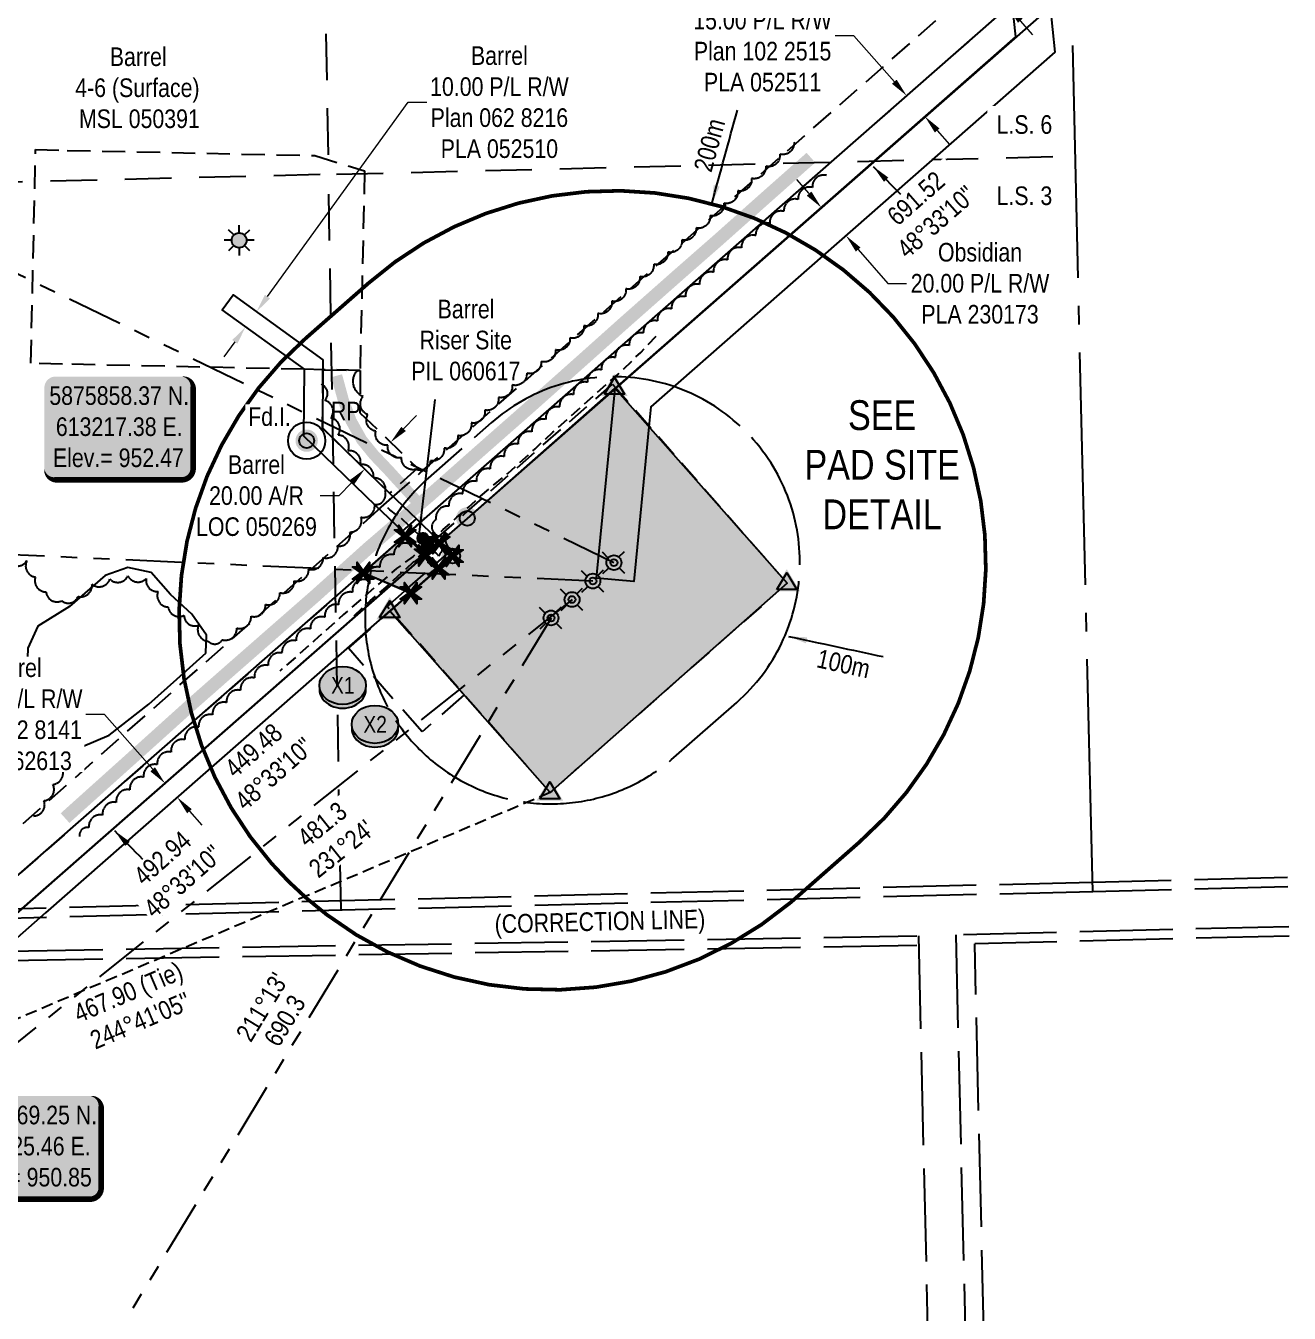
# Model space of a CAD drawing. Extents: x 608923 to 639703, y 5874498 to 5880756.
# Drawn here: x 613066 to 613745, y 5875389 to 5876081 of the extents above; entities that cross this region are included whole.
import ezdxf
from ezdxf.enums import TextEntityAlignment as Align

# ---------------------------------------------------------------- set-up
doc = ezdxf.new("R2010")
doc.units = 0
doc.header["$LTSCALE"] = 5
doc.header["$PDSIZE"] = 0.5
for name, pattern in [('0', [1, 1, 0]), ('foc-ACCESSROAD', [3.75, 2.5, -1.25]), ('foc-BUFFER', [16.75, 15, -1.75]), ('foc-DRILLPATH', [14.75, 6, -1.75, 1.75, -1.75, 1.75, -1.75]), ('foc-LSD', [8, 5, -3]), ('foc-QUARTERLINE', [33, 25, -3, 2, -3]), ('foc-TIELINE', [1.875, 1.25, -0.625]), ('foc-UNSURVEYED', [12.5, 10, -2.5]), ('HIDDEN2', [4.7625, 3.175, -1.5875]), ('UG_PIPE', [1.875, 1.25, -0.625])]:
    doc.linetypes.add(name, pattern=pattern)
doc.layers.get('Defpoints').update_dxf_attribs({"color": 9})
for name, color, linetype in [('35', 37, 'Continuous'), ('AS-PIPE-UG', 44, 'UG_PIPE'), ('AS-ROADS', 254, 'Continuous'), ('AS-SYMBOL', 7, 'Continuous'), ('AUX-BUFFER', 7, 'foc-BUFFER'), ('C-AR', 13, 'foc-ACCESSROAD'), ('C-RW', 13, 'Continuous'), ('C-WS', 13, 'foc-ACCESSROAD'), ('C-WS-S', 8, 'Continuous'), ('DETAIL-T', 7, 'Continuous'), ('F-AR', 190, 'foc-ACCESSROAD'), ('F-RW', 190, 'Continuous'), ('F-WS', 190, 'foc-ACCESSROAD'), ('L-BD', 7, 'Continuous'), ('L-MON', 1, 'Continuous'), ('L-ROAD-T', 7, 'Continuous'), ('L-SECQ', 8, 'foc-QUARTERLINE'), ('L-SECTION-LSD', 7, 'foc-LSD'), ('L-TIE', 7, 'foc-TIELINE'), ('L-USEC', 7, 'foc-UNSURVEYED'), ('P-CROSSINGS', 250, 'Continuous'), ('P-PDRILLPATH', 12, 'foc-DRILLPATH'), ('P-PROPOSED', 10, 'Continuous'), ('P-PROPOSED-H', 21, 'Continuous'), ('T-BUSH', 110, '0'), ('T-EXISTING RTF', 220, 'HIDDEN2'), ('T-SLOPE', 48, 'Continuous')]:
    doc.layers.add(name, color=color, linetype=linetype)
doc.layers.add('AS-PIPE-AG', color=7, linetype='Continuous', true_color=0x7d00fa)
for name, color, linetype, lineweight in [('F-AR-T', 190, 'Continuous', 9), ('F-RW-T', 190, 'Continuous', 9), ('F-WS-T', 190, 'Continuous', 9)]:
    doc.layers.add(name, color=color, linetype=linetype, lineweight=lineweight)
doc.styles.add('100L', font='ARIALN.TTF', dxfattribs={"height": 11})
doc.styles.add('80', font='ARIALN.TTF', dxfattribs={"height": 10})
doc.styles.add('80CG', font='ARIALN.TTF', dxfattribs={"height": 10})
doc.styles.add('80L', font='ARIALN.TTF', dxfattribs={"height": 10})
doc.styles.add('Crossing', font='ARIALN.TTF', dxfattribs={"height": 10})
doc.dimstyles.new('CG2011', dxfattribs={"dimscale": 5, "dimtxt": 9, "dimasz": 2, "dimexe": 0.2, "dimexo": 0.0625, "dimgap": 0.5, "dimtad": 0, "dimtih": 1, "dimtoh": 1, "dimzin": 0, "dimdsep": 46, "dimtxsty": '80CG', "dimcen": 0.1, "dimse1": 1, "dimse2": 1, "dimclrd": 256, "dimclrt": 256, "dimaunit": 1, "dimadec": 4, "dimazin": 0, "dimtfac": 0.06, "dimtofl": 0, "dimtmove": 0, "dimatfit": 1, "dimfxl": 0.2, "dimtolj": 1, "dimtzin": 0, "dimlwd": -1, "dimarcsym": 0})
doc.dimstyles.new('Compass 5 000', dxfattribs={"dimscale": 5, "dimtxt": 9, "dimasz": 2, "dimexe": 0.2, "dimexo": 0.0625, "dimgap": 0.5, "dimtad": 0, "dimtih": 1, "dimtoh": 1, "dimzin": 0, "dimdsep": 46, "dimtxsty": '80CG', "dimcen": 0.1, "dimse1": 1, "dimse2": 1, "dimclrd": 256, "dimclrt": 256, "dimaunit": 1, "dimadec": 4, "dimazin": 0, "dimtfac": 0.06, "dimtofl": 0, "dimtmove": 0, "dimatfit": 1, "dimfxl": 0.2, "dimtolj": 1, "dimtzin": 0, "dimlwd": -1, "dimarcsym": 0})

# ---------------------------------------------------------------- blocks, each defined once
blk = doc.blocks.new('*D601')
at = {"layer": 'Defpoints', "color": 0, "transparency": 16777216}
for p in [(613261.5, 5875858.46), (613247.62, 5875844.11), (613248.61, 5875843.15)]:
    blk.add_point(p, dxfattribs=at)
at = {"layer": 'F-AR-T', "transparency": 16777216}
for p, q in [((613269.45, 5875864.68), (613276.4, 5875871.87)), ((613241.66, 5875835.96), (613234.71, 5875828.77)), ((613234.71, 5875828.77), (613224.71, 5875828.77))]:
    blk.add_line(p, q, dxfattribs=at)
for points in [[(613268.25, 5875865.84), (613270.65, 5875863.53), (613262.5, 5875857.5)], [(613240.46, 5875837.12), (613242.86, 5875834.8), (613248.61, 5875843.15)]]:
    blk.add_solid(points, dxfattribs=at)
at = {"layer": 'F-AR-T', "transparency": 16777216, "insert": (613190.39, 5875828.77), "char_height": 10, "attachment_point": 5, "style": '80CG'}
blk.add_mtext('\\A1;Barrel\\P20.00 A/R\\PLOC 050269', dxfattribs=at)
blk = doc.blocks.new('*D602')
at = {"layer": 'Defpoints', "color": 0, "transparency": 16777216}
for p in [(613581.11, 5876106.66), (613428.64, 5875972.9), (613441.87, 5875957.83)]:
    blk.add_point(p, dxfattribs=at)
at = {"layer": 'F-AR-T', "transparency": 16777216}
for p, q in [((613567.92, 5876121.69), (613557.92, 5876121.69)), ((613574.52, 5876114.17), (613567.92, 5876121.69)), ((613600.93, 5876084.07), (613607.52, 5876076.55))]:
    blk.add_line(p, q, dxfattribs=at)
for points in [[(613575.77, 5876115.27), (613573.26, 5876113.08), (613581.11, 5876106.66)], [(613602.18, 5876085.17), (613599.68, 5876082.97), (613594.33, 5876091.59)]]:
    blk.add_solid(points, dxfattribs=at)
at = {"layer": 'F-AR-T', "transparency": 16777216, "insert": (613523.59, 5876121.69), "char_height": 10, "attachment_point": 5, "style": '80CG'}
blk.add_mtext('\\A1;Barrel\\P20.00 A/R\\PLOC 051975', dxfattribs=at)
blk = doc.blocks.new('*D604')
at = {"layer": 'Defpoints', "color": 0, "transparency": 16777216}
for p in [(613184.58, 5875919.58), (613204.3, 5875917.65), (613198.45, 5875909.55)]:
    blk.add_point(p, dxfattribs=at)
at = {"layer": 'F-RW-T', "transparency": 16777216}
for p, q in [((613196.3, 5875935.78), (613271.87, 5876040.27)), ((613271.87, 5876040.27), (613281.87, 5876040.27)), ((613178.72, 5875911.48), (613172.86, 5875903.38))]:
    blk.add_line(p, q, dxfattribs=at)
for points in [[(613194.94, 5875936.76), (613197.65, 5875934.8), (613190.43, 5875927.68)], [(613177.37, 5875912.45), (613180.07, 5875910.5), (613184.58, 5875919.58)]]:
    blk.add_solid(points, dxfattribs=at)
at = {"layer": 'F-RW-T', "transparency": 16777216, "insert": (613320.96, 5876040.27), "char_height": 10, "attachment_point": 5, "style": '80CG'}
blk.add_mtext('\\A1;Barrel\\P10.00 P/L R/W\\PPlan 062 8216\\PPLA 052510', dxfattribs=at)
blk = doc.blocks.new('*D605')
at = {"layer": 'Defpoints', "color": 0, "transparency": 16777216}
for p in [(613535.52, 5876040), (613539.83, 5876043.78), (613545.34, 5876028.83)]:
    blk.add_point(p, dxfattribs=at)
at = {"layer": 'F-RW-T', "transparency": 16777216}
for p, q in [((613511.5, 5876076.02), (613501.5, 5876076.02)), ((613533.22, 5876051.3), (613511.5, 5876076.02)), ((613556.24, 5876025.1), (613562.85, 5876017.59))]:
    blk.add_line(p, q, dxfattribs=at)
for points in [[(613534.48, 5876052.4), (613531.97, 5876050.2), (613539.83, 5876043.78)], [(613557.5, 5876026.2), (613554.99, 5876024), (613549.64, 5876032.61)]]:
    blk.add_solid(points, dxfattribs=at)
at = {"layer": 'F-RW-T', "transparency": 16777216, "insert": (613462.41, 5876076.02), "char_height": 10, "attachment_point": 5, "style": '80CG'}
blk.add_mtext('\\A1;Barrel\\P15.00 P/L R/W\\PPlan 102 2515\\PPLA 052511', dxfattribs=at)
blk = doc.blocks.new('*D606')
at = {"layer": 'Defpoints', "color": 0, "transparency": 16777216}
for p in [(613171.8, 5875701.01), (613178.37, 5875693.51), (613147.79, 5875666.7)]:
    blk.add_point(p, dxfattribs=at)
at = {"layer": 'F-RW-T', "transparency": 16777216}
for p, q in [((613108.71, 5875711.27), (613098.71, 5875711.27)), ((613134.62, 5875681.72), (613108.71, 5875711.27)), ((613154.38, 5875659.18), (613160.97, 5875651.66))]:
    blk.add_line(p, q, dxfattribs=at)
for points in [[(613135.87, 5875682.82), (613133.37, 5875680.62), (613141.21, 5875674.2)], [(613155.63, 5875660.28), (613153.13, 5875658.08), (613147.79, 5875666.7)]]:
    blk.add_solid(points, dxfattribs=at)
at = {"layer": 'F-RW-T', "transparency": 16777216, "insert": (613059.63, 5875711.27), "char_height": 10, "attachment_point": 5, "style": '80CG', "bg_fill": 3, "box_fill_scale": 1.1, "bg_fill_color": 256, "bg_fill_true_color": 13158600, "bg_fill_transparency": 0}
blk.add_mtext('\\A1;Barrel\\P10.00 P/L R/W\\PPlan 082 8141\\PPLA 062613', dxfattribs=at)
blk = doc.blocks.new('*D609')
at = {"layer": 'Defpoints', "color": 0, "transparency": 16777216}
for p in [(613507.19, 5875968.61), (613450.52, 5875945.47), (613463.7, 5875930.45)]:
    blk.add_point(p, dxfattribs=at)
at = {"layer": 'F-RW-T', "transparency": 16777216}
for p, q in [((613487.42, 5875991.15), (613480.82, 5875998.67)), ((613513.79, 5875961.1), (613529.74, 5875942.92)), ((613529.74, 5875942.92), (613539.74, 5875942.92))]:
    blk.add_line(p, q, dxfattribs=at)
for points in [[(613488.67, 5875992.25), (613486.16, 5875990.05), (613494.01, 5875983.64)], [(613515.04, 5875962.2), (613512.54, 5875960), (613507.19, 5875968.61)]]:
    blk.add_solid(points, dxfattribs=at)
at = {"layer": 'F-RW-T', "transparency": 16777216, "insert": (613579.28, 5875942.92), "char_height": 10, "attachment_point": 5, "style": '80CG'}
blk.add_mtext('\\A1;Obsidian\\P20.00 P/L R/W\\PPLA 230173', dxfattribs=at)
blk = doc.blocks.new('GAS')
h = blk.add_hatch(color=255)
h.dxf.hatch_style = 1
edge = h.paths.add_edge_path()
edge.add_arc((0, 0), 0.9, 0, 360)
for p, q in [((0, 0.81), (0, 1.62)), ((-0.81, 0), (-1.62, 0)), ((-0.57, 0.57), (-1.14, 1.14)), ((0.57, 0.57), (1.14, 1.14)), ((1.62, 0), (0.81, 0)), ((-0.57, -0.57), (-1.14, -1.14)), ((0, -0.81), (0, -1.62)), ((1.14, -1.14), (0.57, -0.57))]:
    blk.add_line(p, q)
blk.add_circle((0, 0), 0.8)
blk = doc.blocks.new('fdia')
at = {"color": 255, "const_width": 1}
blk.add_lwpolyline([(-0.5, 0, 1), (0.5, 0, 1)], format="xyb", close=True, dxfattribs=at)
blk = doc.blocks.new('Fdiaa')
blk.add_blockref('fdia', (0, 0))
blk = doc.blocks.new('fdib')
at = {"color": 1, "const_width": 1.6}
blk.add_lwpolyline([(-0.4, 0, 1), (0.4, 0, 1)], format="xyb", close=True, dxfattribs=at)
at = {"color": 1}
blk.add_circle((0, 0), 0.8, dxfattribs=at)
blk = doc.blocks.new('Fdibb')
blk.add_blockref('fdib', (0, 0))
blk = doc.blocks.new('fdicc')
for name in ['Fdibb', 'Fdiaa']:
    blk.add_blockref(name, (0, 0))
blk = doc.blocks.new('FDI')
blk.add_blockref('fdicc', (0, 0))
blk = doc.blocks.new('TRIA')
blk.add_hatch(color=255).paths.add_polyline_path([(-0.04, 1.52), (-1.47, -0.87), (1.39, -0.87)])
blk = doc.blocks.new('TRIAA')
blk.add_blockref('TRIA', (0, 0))
blk = doc.blocks.new('TRIB')
at = {"color": 1}
blk.add_lwpolyline([(-1.12, -0.67), (-0.04, 1.13), (1.04, -0.67)], close=True, dxfattribs=at)
blk = doc.blocks.new('TRIBB')
blk.add_blockref('TRIB', (0, 0))
blk = doc.blocks.new('TRICC')
for name in ['TRIAA', 'TRIBB']:
    blk.add_blockref(name, (0, 0))
blk = doc.blocks.new('plspike')
blk.add_blockref('TRICC', (0, 0))
blk = doc.blocks.new('RISER')
h = blk.add_hatch(color=255)
h.dxf.hatch_style = 1
edge = h.paths.add_edge_path()
edge.add_arc((0, 0), 0.7, 0, 360)
blk.add_hatch(color=13).paths.add_polyline_path([(0.58, -0.15), (-0.58, -0.15, 0.774597)])
at = {"color": 13}
blk.add_line((-0.58, -0.15), (0.58, -0.15), dxfattribs=at)
blk.add_circle((0, 0), 0.6, dxfattribs=at)
blk = doc.blocks.new('WC')
at = {"layer": 'L-MON'}
h = blk.add_hatch(color=255, dxfattribs=at)
h.dxf.hatch_style = 1
edge = h.paths.add_edge_path()
edge.add_arc((0, 0), 0.9, 0, 360)
at = {"layer": 'L-MON', "color": 240, "flags": 128}
for points in [[(-0.62, 0.5), (-1.23, 1.12)], [(0.52, 0.61), (1.13, 1.21)], [(-1.18, -1.18), (-0.56, -0.57)], [(1.16, -1.18), (0.56, -0.57)]]:
    blk.add_lwpolyline(points, dxfattribs=at)
at = {"layer": 'L-MON', "color": 240}
for radius in [0.8, 0.373]:
    blk.add_circle((0, 0), radius, dxfattribs=at)
blk = doc.blocks.new('TEMP')
h = blk.add_hatch(color=255)
h.dxf.hatch_style = 1
h.paths.add_polyline_path([(0, 0.25), (-0.67, 1.15), (-0.67, 0.67), (-1.15, 0.67), (-0.25, 0), (-1.15, -0.67), (-0.67, -0.67), (-0.67, -1.15), (0, -0.25), (0.67, -1.15), (0.67, -0.67), (1.15, -0.67), (0.25, 0), (1.15, 0.67), (0.67, 0.67), (0.67, 1.15)])
h.paths.add_polyline_path([(0.57, 0.85), (0.57, 0.57), (0.85, 0.57), (0.08, 0), (0.85, -0.57), (0.57, -0.57), (0.57, -0.85), (0, -0.08), (-0.57, -0.85), (-0.57, -0.57), (-0.85, -0.57), (-0.08, 0), (-0.85, 0.57), (-0.57, 0.57), (-0.57, 0.85), (0, 0.08)], flags=16)
h = blk.add_hatch(color=1)
h.dxf.hatch_style = 1
h.paths.add_polyline_path([(0, 0.08), (-0.57, 0.85), (-0.57, 0.57), (-0.85, 0.57), (-0.08, 0), (-0.85, -0.57), (-0.57, -0.57), (-0.57, -0.85), (0, -0.08), (0.57, -0.85), (0.57, -0.57), (0.85, -0.57), (0.08, 0), (0.85, 0.57), (0.57, 0.57), (0.57, 0.85)])
at = {"color": 1}
for p, q in [((-0.08, 0), (0.08, 0)), ((0, 0.08), (0, -0.08))]:
    blk.add_line(p, q, dxfattribs=at)
at = {"color": 255, "flags": 128}
blk.add_lwpolyline([(-0.25, 0), (-1.15, 0.67), (-0.67, 0.67), (-0.67, 1.15), (0, 0.25), (0.67, 1.15), (0.67, 0.67), (1.15, 0.67), (0.25, 0), (1.15, -0.67), (0.67, -0.67), (0.67, -1.15), (0, -0.25), (-0.67, -1.15), (-0.67, -0.67), (-1.15, -0.67)], close=True, dxfattribs=at)
at = {"color": 1, "flags": 128}
blk.add_lwpolyline([(-0.08, 0), (-0.85, 0.57), (-0.57, 0.57), (-0.57, 0.85), (0, 0.08), (0.57, 0.85), (0.57, 0.57), (0.85, 0.57), (0.08, 0), (0.85, -0.57), (0.57, -0.57), (0.57, -0.85), (0, -0.08), (-0.57, -0.85), (-0.57, -0.57), (-0.85, -0.57)], close=True, dxfattribs=at)
blk = doc.blocks.new('*U649')
h = blk.add_hatch(color=254)
edge = h.paths.add_edge_path()
edge.add_line((-34, -28.5), (34, -28.5))
edge.add_arc((34, -22.5), 6, 270, 360)
edge.add_line((40, -22.5), (40, 21))
edge.add_arc((34, 21), 6, 0, 90)
edge.add_line((34, 27), (-34, 27))
edge.add_arc((-34, 21), 6, 90, 180)
edge.add_line((-40, 21), (-40, -22.5))
edge.add_arc((-34, -22.5), 6, 180, 270)
at = {"color": 1, "flags": 128}
blk.add_lwpolyline([(-34, -28.5, 3, 3, 0), (34, -28.5, 3, 3, 0.414214), (40, -22.5, 3, 3, 0), (40, 21, 3, 0, 0.414214), (34, 27, 0, 0, 0), (-34, 27, 0, 0, 0.414214), (-40, 21, 0, 0, 0), (-40, -22.5, 0, 3, 0.414214)], format="xyseb", close=True, dxfattribs=at)
blk.add_lwpolyline([(-25.66, 6.63, 0, 10, 0), (0, 0, 5, 5, 0)], format="xyseb", dxfattribs=at)
at = {"color": 1, "style": '80'}
blk.add_attdef('ENTER_TEXT_001', (-35.99, -5), '', height=10, dxfattribs=at)
blk = doc.blocks.new('*U692')
h = blk.add_hatch(color=254)
edge = h.paths.add_edge_path()
edge.add_line((-34, -28.5), (34, -28.5))
edge.add_arc((34, -22.5), 6, 270, 360)
edge.add_line((40, -22.5), (40, 21))
edge.add_arc((34, 21), 6, 0, 90)
edge.add_line((34, 27), (-34, 27))
edge.add_arc((-34, 21), 6, 90, 180)
edge.add_line((-40, 21), (-40, -22.5))
edge.add_arc((-34, -22.5), 6, 180, 270)
at = {"color": 1, "flags": 128}
blk.add_lwpolyline([(-34, -28.5, 3, 3, 0), (34, -28.5, 3, 3, 0.414214), (40, -22.5, 3, 3, 0), (40, 21, 3, 0, 0.414214), (34, 27, 0, 0, 0), (-34, 27, 0, 0, 0.414214), (-40, 21, 0, 0, 0), (-40, -22.5, 0, 3, 0.414214)], format="xyseb", close=True, dxfattribs=at)
blk.add_lwpolyline([(24.71, -10.11, 0, 10, 0), (0, 0, 5, 5, 0)], format="xyseb", dxfattribs=at)
at = {"color": 1, "style": '80'}
blk.add_attdef('ENTER_TEXT_001', (-35.99, -5), '', height=10, dxfattribs=at)
blk = doc.blocks.new('xing2')
h = blk.add_hatch(color=50)
h.dxf.hatch_style = 1
edge = h.paths.add_edge_path()
edge.add_ellipse((0, 0), major_axis=(-12.5, 0), ratio=0.816297, start_angle=0, end_angle=360)
h = blk.add_hatch(color=250)
h.dxf.hatch_style = 1
edge = h.paths.add_edge_path()
edge.add_ellipse((0, -2.05), major_axis=(-12.5, 0), ratio=0.816297, start_angle=0, end_angle=180)
edge.add_line((12.5, -2.05), (12.5, 0))
edge.add_ellipse((0, 0), major_axis=(-12.5, 0), ratio=0.816297, start_angle=0, end_angle=180, ccw=False)
edge.add_line((-12.5, 0), (-12.5, -2.05))
at = {"color": 250}
blk.add_ellipse((0, 0), major_axis=(-12.5, 0), ratio=0.816297, dxfattribs=at)
blk.add_ellipse((0, -2.05), major_axis=(-12.5, 0), ratio=0.816297, start_param=0, end_param=3.141593, dxfattribs=at)
at = {"color": 250, "style": 'Crossing'}
blk.add_attdef('CROSSING', text='', height=9, dxfattribs=at).set_placement((0.09, 0.02), align=Align.MIDDLE_CENTER)
at = {"color": 250, "style": 'Crossing', "flags": 1}
for tag, p in [('OWNER', (0.09, -12.49)), ('DESCRIPTION', (0.09, -25.77)), ('LOCATION', (0.09, -39.3)), ('DWG_REF', (0.09, -52.84))]:
    blk.add_attdef(tag, text='', height=9, dxfattribs=at).set_placement(p, align=Align.MIDDLE_CENTER)
blk = doc.blocks.new('*U708')
at = {"layer": '35', "color": 3}
blk.add_circle((0, 0), 10, dxfattribs=at)
at = {"layer": '35', "color": 3, "style": '80'}
blk.add_attdef('RP_001', (13.08, 10.91), '', height=10, dxfattribs=at)

msp = doc.modelspace()

# ---------------------------------------------------------------- hatches: boundary and pattern name
at = {"layer": 'P-PROPOSED-H'}
h = msp.add_hatch(color=256, dxfattribs=at)
h.dxf.hatch_style = 1
h.paths.add_polyline_path([(613288.357, 5875789.716), (613270.34, 5875807.145), (613247.861, 5875787.295), (613273.371, 5875776.482)])
h.paths.add_polyline_path([(613382.994, 5875886.626), (613475.629, 5875781.728), (613348.253, 5875669.243), (613262.235, 5875766.648), (613295.873, 5875796.353), (613288.666, 5875803.325)])

# ---------------------------------------------------------------- linework, layer by layer
at = {"layer": 'AS-PIPE-AG', "flags": 128}
msp.add_lwpolyline([(613279.86, 5875805.823), (613283.558, 5875801.945), (613280.909, 5875799.417)], dxfattribs=at)
at = {"layer": 'AS-PIPE-UG', "flags": 128}
for points in [[(613282.514, 5875803.465), (613285.822, 5875806.185), (613290.817, 5875810.684), (613298.136, 5875817.17), (613304.124, 5875822.445), (613310.764, 5875828.551), (613317.85, 5875834.506), (613325.53, 5875840.709), (613340.09, 5875853.941), (613349.691, 5875862.954), (613359.144, 5875871.376), (613373.224, 5875884.011), (613384.811, 5875894.13), (613396.925, 5875905.842), (613407.071, 5875916.512)], [(613279.837, 5875805.806), (613272.037, 5875812.936), (613268.702, 5875816.233), (613262.012, 5875821.2), (613259.747, 5875823.503)], [(613282.177, 5875803.155), (613279.252, 5875800.366), (613274.572, 5875796.138), (613265.708, 5875789.646), (613258.313, 5875783.256), (613248.163, 5875774.464), (613237.239, 5875764.861), (613221.334, 5875750.738), (613202.979, 5875734.533)], [(613242.847, 5875764.239), (613251.468, 5875772.222), (613260.121, 5875779.677), (613266.621, 5875785.65), (613275.925, 5875794.3), (613280.887, 5875799.451)]]:
    msp.add_lwpolyline(points, dxfattribs=at)
at = {"layer": 'AS-ROADS', "flags": 128}
for points, const_width in [([(613488.371, 5876010.476), (613465.259, 5875990.015), (613438.923, 5875966.56), (613417.16, 5875947.481), (613387.795, 5875921.534), (613366.022, 5875902.049), (613335.72, 5875875.083), (613307.91, 5875850.593), (613283.731, 5875829.161), (613250.543, 5875800.63), (613221.98, 5875774.933), (613201.029, 5875756.606), (613176.132, 5875734.793), (613155.282, 5875716.458), (613130.971, 5875694.549), (613087.514, 5875655.509)], 6.997), ([(613278.027, 5875824.193), (613261.245, 5875842.6), (613253.471, 5875850.78), (613246.997, 5875858.746), (613241.212, 5875869.069), (613237.201, 5875879.719), (613233.494, 5875893.267)], 5.998)]:
    msp.add_lwpolyline(points, dxfattribs=dict(at, const_width=const_width))
at = {"layer": 'AUX-BUFFER', "color": 251, "linetype": 'foc-BUFFER', "flags": 128}
msp.add_lwpolyline([(613448.482, 5875717.709, 1), (613316.518, 5875867.891), (613282.718, 5875838.191, 1), (613414.682, 5875688.009)], format="xyb", close=True, dxfattribs=at)
at = {"layer": 'C-AR'}
msp.add_lwpolyline([(613288.223, 5875789.755), (613273.149, 5875776.539), (613262.965, 5875780.859), (613247.639, 5875787.36), (613270.232, 5875807.162), (613281.042, 5875796.703), (613288.223, 5875789.755)], close=True, dxfattribs=at)
at = {"layer": 'C-RW'}
msp.add_lwpolyline([(613587.484, 5876499.965), (613587.302, 5876403.553), (613587.242, 5876371.764), (613612.427, 5876134.129), (613615.012, 5876109.745), (613616.946, 5876091.494), (613619.524, 5876067.172), (613402.338, 5875876.614), (613401.278, 5875865.813), (613393.12, 5875782.71), (613373.208, 5875784.491), (613383.139, 5875886.353), (613598.554, 5876075.356), (613596.618, 5876093.605), (613594.034, 5876117.991), (613567.248, 5876370.726), (613567.309, 5876403.059), (613567.491, 5876499.607)], dxfattribs=at)
at = {"layer": 'C-WS'}
msp.add_lwpolyline([(613348.253, 5875669.243), (613260.58, 5875769.233), (613271.77, 5875779.043), (613286.845, 5875792.259), (613294.321, 5875798.812), (613287.176, 5875805.842), (613302.245, 5875819.046), (613381.722, 5875888.775), (613475.629, 5875781.728), (613348.253, 5875669.243)], close=True, dxfattribs=at)
at = {"layer": 'F-AR'}
for points in [[(612973.399, 5875571.852), (612977.236, 5875575.17), (612979.443, 5875577.084), (613008.728, 5875602.941), (613255.857, 5875821.187), (613263.369, 5875827.822), (613278.398, 5875841.093), (613628.597, 5876148.315), (613631.715, 5876151.051)], [(613646.627, 5876137.484), (613629.214, 5876122.207), (613293.782, 5875827.9), (613277.782, 5875813.878), (613270.269, 5875807.244), (613037.985, 5875603.66), (613019.345, 5875587.328), (613006.026, 5875575.653), (612983.552, 5875555.96)]]:
    msp.add_lwpolyline(points, dxfattribs=at)
msp.add_lwpolyline([(613246.084, 5875896.086), (613246.021, 5875873.404), (613276.982, 5875843.515), (613261.953, 5875830.244), (613225.933, 5875865.092), (613226.114, 5875896.534), (613246.084, 5875896.086)], close=True, dxfattribs=at)
at = {"layer": 'F-RW'}
for points in [[(612983.552, 5875555.96), (613006.026, 5875575.653), (613019.345, 5875587.328), (613037.985, 5875603.66), (613270.269, 5875807.244), (613277.782, 5875813.878), (613293.782, 5875827.9), (613629.214, 5876122.207), (613646.627, 5876137.484)], [(613654.816, 5876124.721), (613629.676, 5876102.663), (613303.662, 5875816.625), (613288.592, 5875803.42), (613281.079, 5875796.786), (613061.384, 5875604.234), (613029.217, 5875576.042), (612998.926, 5875549.499)], [(612998.926, 5875549.499), (613029.217, 5875576.042), (613061.384, 5875604.234), (613281.079, 5875796.786), (613288.592, 5875803.42), (613295.737, 5875796.391), (613076.981, 5875604.617), (613044.677, 5875576.301), (613002.16, 5875539.037)]]:
    msp.add_lwpolyline(points, dxfattribs=at)
for points in [[(613287.176, 5875805.842), (613279.663, 5875799.207), (613268.853, 5875809.666), (613254.441, 5875823.609), (613215.916, 5875860.879), (613216.122, 5875896.763), (613171.999, 5875928.678), (613177.856, 5875936.774), (613226.145, 5875901.849), (613226.114, 5875896.534), (613225.933, 5875865.092), (613261.953, 5875830.244), (613276.366, 5875816.3), (613287.176, 5875805.842)], [(613287.176, 5875805.842), (613279.663, 5875799.207), (613268.853, 5875809.666), (613276.366, 5875816.3), (613287.176, 5875805.842)]]:
    msp.add_lwpolyline(points, close=True, dxfattribs=at)
at = {"layer": 'F-WS'}
msp.add_lwpolyline([(613248.486, 5876003.431), (613246.084, 5875896.086), (613226.114, 5875896.528), (613216.122, 5875896.739), (613086.181, 5875899.533), (613069.161, 5875900.048), (613071.64, 5876014.909), (613088.661, 5876014.393), (613221.673, 5876011.627), (613248.486, 5876003.431)], close=True, dxfattribs=at)
at = {"layer": 'L-SECQ', "color": 4, "flags": 128}
msp.add_lwpolyline([(613639.823, 5875615.907), (613622.071, 5876366.874)], dxfattribs=at)
at = {"layer": 'L-SECTION-LSD', "flags": 128}
for points in [[(613222.258, 5876397.032), (613229.056, 5876001.499), (612822.607, 5875991.498)], [(613235.854, 5875605.968), (613229.056, 5876001.499), (613630.475, 5876011.376)]]:
    msp.add_lwpolyline(points, dxfattribs=at)
at = {"layer": 'L-TIE', "flags": 128}
msp.add_lwpolyline([(613348.253, 5875669.243), (613188.365, 5875601.363), (612965.03, 5875506.494)], dxfattribs=at)
at = {"layer": 'L-USEC'}
for p, q in [((613744.549, 5875623.513), (613639.704, 5875620.934)), ((613639.828, 5875615.907), (612831.88, 5875596.028)), ((613639.704, 5875620.934), (612841.813, 5875601.302)), ((613744.696, 5875618.487), (613639.828, 5875615.907)), ((613745.319, 5875597.154), (613566.235, 5875592.711)), ((612745.354, 5875578.758), (613546.132, 5875592.212)), ((613546.132, 5875592.212), (613564.837, 5874801.272)), ((613566.235, 5875592.711), (613584.94, 5874801.748)), ((613745.465, 5875592.128), (613576.405, 5875587.934)), ((612745.438, 5875573.731), (613546.251, 5875587.186))]:
    msp.add_line(p, q, dxfattribs=at)
msp.add_lwpolyline([(613594.782, 5874810.95), (613576.405, 5875587.934)], dxfattribs=at)
at = {"layer": 'P-PDRILLPATH', "flags": 128}
for points in [[(613382.5, 5875792.8), (612689.298, 5876128.305), (610464.764, 5876086.437)], [(613371.2, 5875782.9), (612696.676, 5875813.508), (610472.091, 5875771.645)], [(613360.004, 5875772.972), (612984.018, 5875472.795), (610435.502, 5875421.232)], [(613348.765, 5875763.047), (612991.108, 5875172.989), (610442.387, 5875121.428)]]:
    msp.add_lwpolyline(points, dxfattribs=at)
at = {"layer": 'P-PROPOSED', "flags": 128}
for points in [[(613382.994, 5875886.626), (613475.629, 5875781.728), (613348.253, 5875669.243), (613262.235, 5875766.648), (613295.873, 5875796.353), (613288.666, 5875803.325)], [(613288.357, 5875789.716), (613270.34, 5875807.145), (613247.861, 5875787.295), (613273.371, 5875776.482)]]:
    msp.add_lwpolyline(points, close=True, dxfattribs=at)
at = {"layer": 'T-BUSH', "flags": 128}
for points in [[(613479.289, 5876018.808, -0.5205671), (613471.68, 5876012.326, -0.5205671), (613464.07, 5876005.844, -0.5205671), (613456.461, 5875999.362, -0.5205671), (613449.022, 5875992.684, -0.5205671), (613441.589, 5875986, -0.5205671), (613434.156, 5875979.316, -0.5205671), (613426.631, 5875972.738, -0.5205671), (613419.02, 5875966.258, -0.5205671), (613411.409, 5875959.777, -0.5205671), (613403.874, 5875953.21, -0.5205671), (613396.381, 5875946.593, -0.5205671), (613388.888, 5875939.977, -0.5205671), (613381.395, 5875933.36, -0.5205671), (613373.888, 5875926.759, -0.5205671), (613366.378, 5875920.163, -0.5205671), (613358.868, 5875913.566, -0.5205671), (613351.162, 5875907.2, -0.5205671), (613343.393, 5875900.91, -0.5205671), (613335.624, 5875894.62, -0.5205671), (613327.855, 5875888.33, -0.5205671), (613320.441, 5875881.633, -0.5205671), (613313.142, 5875874.803, -0.5205671), (613305.842, 5875867.974, -0.5205671), (613298.543, 5875861.144, -0.5205671), (613291.193, 5875854.37, -0.5205671), (613283.838, 5875847.6, -0.5205671), (613275.932, 5875842.977, -0.5205671), (613268.392, 5875849.256, -0.5205671), (613260.94, 5875855.919, -0.5205671), (613254.551, 5875863.438, -0.5205671), (613250.259, 5875872.401, -0.5205671), (613247.655, 5875882.047, -0.5205671), (613244.852, 5875896.432, -0.5205671)], [(613496.839, 5876000.919, 0.5205671), (613489.181, 5875994.493, 0.5205671), (613481.524, 5875988.068, 0.5205671), (613473.867, 5875981.642, 0.5205671), (613466.282, 5875975.131, 0.5205671), (613458.706, 5875968.61, 0.5205671), (613451.13, 5875962.088, 0.5205671), (613443.583, 5875955.535, 0.5205671), (613436.077, 5875948.933, 0.5205671), (613428.571, 5875942.331, 0.5205671), (613421.035, 5875935.763, 0.5205671), (613413.467, 5875929.234, 0.5205671), (613405.898, 5875922.704, 0.5205671), (613398.329, 5875916.174, 0.5205671), (613390.797, 5875909.603, 0.5205671), (613383.285, 5875903.007, 0.5205671), (613375.774, 5875896.411, 0.5205671), (613368.296, 5875889.778, 0.5205671), (613360.834, 5875883.127, 0.5205671), (613353.371, 5875876.477, 0.5205671), (613345.909, 5875869.826, 0.5205671), (613338.449, 5875863.172, 0.5205671), (613330.99, 5875856.517, 0.5205671), (613323.532, 5875849.862, 0.5205671), (613316.073, 5875843.206, 0.5205671), (613308.654, 5875836.507, 0.5205671), (613301.237, 5875829.806, 0.5205671), (613293.819, 5875823.105, 0.5205671), (613286.94, 5875815.87, 0.5205671), (613286.029, 5875808.807, 0.5205671), (613292.893, 5875808.663, 0.5205671), (613296.675, 5875799.41, 0.5205671), (613288.416, 5875796.343, 0.5205671), (613278.749, 5875796.502, 0.5205671), (613272.086, 5875803.05, 0.5205671), (613264.189, 5875797.036, 0.5205671), (613256.742, 5875790.367, 0.5205671), (613249.353, 5875783.635, 0.5205671), (613241.964, 5875776.903, 0.5205671), (613234.575, 5875770.171, 0.5205671), (613227.092, 5875763.546, 0.5205671), (613219.383, 5875757.183, 0.5205671), (613211.673, 5875750.821, 0.5205671), (613204.126, 5875744.27, 0.5205671), (613196.715, 5875737.562, 0.5205671), (613189.303, 5875730.855, 0.5205671), (613181.85, 5875724.194, 0.5205671), (613174.323, 5875717.616, 0.5205671), (613166.796, 5875711.038, 0.5205671), (613159.33, 5875704.391, 0.5205671), (613151.911, 5875697.693, 0.5205671), (613144.492, 5875690.994, 0.5205671), (613137.092, 5875684.273, 0.5205671), (613129.746, 5875677.494, 0.5205671), (613122.4, 5875670.715, 0.5205671), (613115.053, 5875663.936, 0.5205671), (613107.707, 5875657.157, 0.5205671), (613100.361, 5875650.378, 0.5205671), (613095.255, 5875645.666, 0.5205671)], [(613070.526, 5875656.633, 0.5205671), (613076.177, 5875664.838, 0.5205671), (613081.005, 5875673.592, 0.5205671), (613085.832, 5875682.345, 0.5205671), (613082.855, 5875690.678, 0.5205671), (613077.624, 5875699.18, 0.5205671), (613072.34, 5875707.532, 0.5205671), (613064.042, 5875712.77, 0.5205671), (613054.046, 5875712.883, 0.5205671), (613044.051, 5875712.995, 0.5205671), (613035.299, 5875708.436, 0.5205671), (613028.677, 5875708.809, 0.5205671), (613025.372, 5875718.244, 0.5205671), (613022.816, 5875727.76, 0.5205671), (613023.983, 5875737.688, 0.5205671), (613015.807, 5875742.616, 0.5205671), (613006.899, 5875747.152, 0.5205671), (613012.271, 5875753.975, 0.5205671), (613019.316, 5875761.066, 0.5205671), (613026.719, 5875767.754, 0.5205671), (613034.609, 5875773.892, 0.5205671), (613042.499, 5875780.029, 0.5205671), (613050.07, 5875786.548, 0.5205671), (613057.624, 5875792.986, 0.5205671), (613067.03, 5875793.961, 0.5205671), (613071.621, 5875785.081, 0.5205671), (613077.263, 5875777.097, 0.5205671), (613085.787, 5875772.335, 0.5205671), (613094.512, 5875774.653, 0.5205671), (613101.984, 5875781.205, 0.5205671), (613111.601, 5875783.933, 0.5205671), (613121.283, 5875785.705, 0.5205671), (613131.183, 5875784.318, 0.5205671), (613137.523, 5875777.387, 0.5205671), (613142.906, 5875768.964, 0.5205671), (613151.434, 5875764.483, 0.5205671), (613159.288, 5875759.199, 0.5205671), (613164.487, 5875750.661, 0.5205671), (613172.006, 5875751.372, 0.5205671), (613179.789, 5875757.643, 0.5205671), (613187.505, 5875763.997, 0.5205671), (613195.239, 5875770.33, 0.5205671), (613202.972, 5875776.666, 0.5205671), (613210.702, 5875783.003, 0.5205671), (613218.433, 5875789.34, 0.5205671), (613226.282, 5875795.53, 0.5205671), (613234.135, 5875801.715, 0.5205671), (613240.617, 5875809.23, 0.5205671), (613246.563, 5875817.265, 0.5205671), (613253.891, 5875824.001, 0.5205671), (613259.583, 5875830.639, 0.5205671), (613253.199, 5875838.315, 0.5205671), (613246.224, 5875845.475, 0.5205671), (613239.65, 5875852.971, 0.5205671), (613234.303, 5875861.37, 0.5205671), (613230.445, 5875870.586, 0.5205671), (613227.196, 5875880.029, 0.5205671), (613225.283, 5875888.702, 0.5205671)]]:
    msp.add_lwpolyline(points, format="xyb", dxfattribs=at)
at = {"layer": 'T-EXISTING RTF'}
msp.add_lwpolyline([(613262.259, 5875766.664), (613301.975, 5875721.691), (613279.489, 5875701.833), (613239.772, 5875746.806), (613262.259, 5875766.664)], close=True, dxfattribs=at)
at = {"layer": 'T-SLOPE', "flags": 128}
msp.add_lwpolyline([(613163.17, 5875744.34), (613163.561, 5875753.777), (613155.597, 5875765.113), (613144.215, 5875775.689), (613133.803, 5875787.521), (613121.316, 5875790.253), (613109.088, 5875785.873), (613089.909, 5875769.188), (613072.855, 5875758.75), (613067.419, 5875746.775), (613067.049, 5875731.496), (613078.575, 5875711.133), (613088.041, 5875697.211), (613096.942, 5875694.005), (613111.258, 5875700.171), (613132.524, 5875716.811), (613147.545, 5875730.242), (613163.368, 5875744.358)], dxfattribs=at)

# ---------------------------------------------------------------- block references
at = {"xscale": 4.998055000000011, "yscale": 4.998055000000011, "zscale": 4.998055000000011}
msp.add_blockref('WC', (613348.7, 5875763.1), dxfattribs=at)
at = {"layer": 'AS-SYMBOL', "color": 4, "xscale": 4.998055000000015, "yscale": 4.998055000000015, "zscale": 4.998055000000015}
for p in [(613279.857, 5875805.811), (613280.902, 5875799.407), (613282.285, 5875803.315)]:
    msp.add_blockref('RISER', p, dxfattribs=at)
at = {"layer": 'C-WS-S', "color": 4, "xscale": 4.998055000000017, "yscale": 4.998055000000017, "zscale": 4.998055000000017}
msp.add_blockref('GAS', (613181.077, 5875966.072), dxfattribs=at)
at = {"layer": 'DETAIL-T', "color": 3}
ref = msp.add_blockref('*U692', (613116.366, 5875865.83), dxfattribs=dict(at, xscale=0.999611, yscale=0.999611, zscale=0.999611))
ref.add_attrib('ENTER_TEXT_001', '5875858.37 N.', (613079.061, 5875877.598), dxfattribs={"layer": '0', "color": 1, "height": 9.99611, "style": '80'})
ref.add_attrib('ENTER_TEXT_002', '613217.38 E.', (613082.583, 5875860.896), dxfattribs={"layer": '0', "color": 1, "height": 9.99611, "style": '80'})
ref.add_attrib('ENTER_TEXT_003', 'Elev.= 952.47', (613081.004, 5875844.195), dxfattribs={"layer": '0', "color": 1, "height": 9.99611, "style": '80'})
ref = msp.add_blockref('*U649', (613066.934, 5875479.155), dxfattribs=dict(at, xscale=0.999611, yscale=0.999611, zscale=0.999611))
ref.add_attrib('ENTER_TEXT_001', '5875469.25 N.', (613029.629, 5875490.923), dxfattribs={"layer": '0', "color": 1, "height": 9.99611, "style": '80'})
ref.add_attrib('ENTER_TEXT_002', '612925.46 E.', (613033.151, 5875474.222), dxfattribs={"layer": '0', "color": 1, "height": 9.99611, "style": '80'})
ref.add_attrib('ENTER_TEXT_003', 'Elev.= 950.85', (613031.539, 5875457.521), dxfattribs={"layer": '0', "color": 1, "height": 9.99611, "style": '80'})
at = {"layer": 'L-MON', "color": 4}
for name, p, xscale, yscale, zscale in [('plspike', (613382.98, 5875886.664), 4.998055000000015, 4.998055000000015, 4.998055000000015), ('FDI', (613217.383, 5875858.373), 4.998055000000015, 4.998055000000015, 4.998055000000015), ('FDI', (613303.694, 5875816.634), 4.998055000000015, 4.998055000000015, 4.998055000000015), ('FDI', (613295.819, 5875796.405), 4.998055000000015, 4.998055000000015, 4.998055000000015), ('WC', (613382.5, 5875792.8), 5.000000000000029, 5.000000000000029, 5.000000000000029), ('WC', (613371.2, 5875782.9), 5.000000000000029, 5.000000000000029, 5.000000000000029), ('plspike', (613475.612, 5875781.751), 4.998055000000015, 4.998055000000015, 4.998055000000015), ('WC', (613360, 5875773), 5.000000000000029, 5.000000000000029, 5.000000000000029), ('plspike', (613262.199, 5875766.689), 4.998055000000015, 4.998055000000015, 4.998055000000015), ('WC', (613348.7, 5875763.1), 5.000000000000029, 5.000000000000029, 5.000000000000029), ('plspike', (613348.239, 5875669.29), 4.998055000000015, 4.998055000000015, 4.998055000000015)]:
    msp.add_blockref(name, p, dxfattribs=dict(at, xscale=xscale, yscale=yscale, zscale=zscale))
at = {"layer": 'L-MON', "color": 3}
for p, xscale, yscale, zscale in [((613270.268, 5875807.124), 4.998055000000013, 4.998055000000013, 4.998055000000013), ((613288.598, 5875803.301), 4.998055000000013, 4.998055000000013, 4.998055000000013), ((613281.082, 5875796.663), 4.998055000000013, 4.998055000000013, 4.998055000000013), ((613295.822, 5875796.402), 4.998055000000008, 4.998055000000008, 4.998055000000008), ((613247.792, 5875787.274), 4.998055000000013, 4.998055000000013, 4.998055000000013), ((613288.289, 5875789.692), 4.998055000000013, 4.998055000000013, 4.998055000000013), ((613273.3, 5875776.454), 4.998055000000013, 4.998055000000013, 4.998055000000013)]:
    msp.add_blockref('TEMP', p, dxfattribs=dict(at, xscale=xscale, yscale=yscale, zscale=zscale))
at = {"layer": 'P-CROSSINGS', "color": 3, "xscale": 0.999611, "yscale": 0.999611, "zscale": 0.999611}
for name, p, values in [('*U708', (613217.383, 5875858.373), {'RP_001': 'RP'}), ('xing2', (613236.702, 5875726.821), {'CROSSING': 'X1'}), ('xing2', (613254.079, 5875705.891), {'CROSSING': 'X2'})]:
    msp.add_blockref(name, p, dxfattribs=at).add_auto_attribs(values)

# ---------------------------------------------------------------- texts
at = {"layer": 'AUX-BUFFER', "char_height": 9.9961, "attachment_point": 1, "style": '80L'}
for s, insert, rotation in [('200m', (613425.221, 5876004.738), 74.743056), ('100m', (613493.002, 5875746.447), 347.69772)]:
    msp.add_mtext_dynamic_manual_height_columns(s, width=6.84691, gutter_width=45, heights=[0], dxfattribs=dict(at, insert=insert, rotation=rotation))
at = {"layer": 'DETAIL-T', "color": 3, "insert": (613526.655, 5875845.439), "char_height": 15.9938, "width": 106.78442, "attachment_point": 5, "style": '80CG'}
msp.add_mtext('SEE\\PPAD SITE\\PDETAIL', dxfattribs=at)
at = {"layer": 'F-RW-T', "insert": (613271.715, 5875934.127), "char_height": 9.99611, "attachment_point": 1, "style": '80L'}
msp.add_mtext_dynamic_manual_height_columns('\\pi16.05;Barrel\\P\\pi6.3538;Riser Site\\P\\pi1.9013;PIL 060617', width=60.96312, gutter_width=50, heights=[0], dxfattribs=at)
at = {"layer": 'F-WS-T', "insert": (613090.785, 5876069.746), "char_height": 9.99611, "attachment_point": 1, "style": '80L'}
msp.add_mtext_dynamic_manual_height_columns('\\pi20.773;Barrel\\P\\pi2.2056;4-6 (Surface)\\P\\pi4.2205;MSL 050391', width=70.40874, gutter_width=50, heights=[0], dxfattribs=at)
at = {"layer": 'L-BD', "color": 4, "style": '80L'}
for s, p in [("211°13'", (613193.372, 5875554.036)), ('690.3', (613205.553, 5875546.652))]:
    msp.add_text(s, height=9.9961, rotation=58.778304, dxfattribs=at).set_placement(p, align=Align.MIDDLE_CENTER)
at = {"layer": 'L-BD', "color": 4, "insert": (613185.475, 5875695.646), "char_height": 9.9961, "width": 49.91686, "attachment_point": 2, "rotation": 41.4507, "style": '80L'}
msp.add_mtext('449.48\\P48°33\'10"', dxfattribs=at)
at = {"layer": 'L-BD', "color": 3, "insert": (613119.479, 5875566.645), "char_height": 9.99611, "width": 64.63255, "attachment_point": 2, "rotation": 23.014978, "style": '80L'}
msp.add_mtext("467.90 (Tie) 244°41'05''", dxfattribs=at)
at = {"layer": 'L-ROAD-T', "style": '80L'}
msp.add_text('(CORRECTION LINE)', height=9.99611, rotation=1.409426, dxfattribs=at).set_placement((613374.991, 5875599.996), align=Align.MIDDLE_CENTER)

# ---------------------------------------------------------------- dimensions: what is measured, and where the dimension line sits
at = {"layer": 'F-AR-T'}
dim = msp.add_linear_dim(base=(613248.614, 5875843.149), p1=(613261.501, 5875858.459), p2=(613247.62, 5875844.111), angle=225.947581, text='Barrel\\P20.00 A/R\\PLOC 050269', dimstyle='Compass 5 000', dxfattribs=at)
dim.commit()
dim.dimension.update_dxf_attribs({"geometry": '*D601', "text_midpoint": (613190.393, 5875828.775), "dimtype": 161})
at = {"layer": 'F-RW-T', "color": 4}
for base, p1, p2, angle, text, picture, middle in [((613539.825, 5876043.784), (613545.342, 5876028.829), (613535.523, 5876040.004), 131.304886, 'Barrel\\P15.00 P/L R/W\\PPlan 102 2515\\PPLA 052511', '*D605', (613462.411, 5876076.023)), ((613184.577, 5875919.58), (613204.303, 5875917.646), (613198.446, 5875909.549), 234.120778, 'Barrel\\P10.00 P/L R/W\\PPlan 062 8216\\PPLA 052510', '*D604', (613320.961, 5876040.269))]:
    dim = msp.add_linear_dim(base=base, p1=p1, p2=p2, angle=angle, text=text, dimstyle='Compass 5 000', dxfattribs=at)
    dim.commit()
    dim.dimension.update_dxf_attribs({"geometry": picture, "text_midpoint": middle, "dimtype": 161})

# ---------------------------------------------------------------- leaders
at = {"layer": 'AUX-BUFFER', "path_type": 1}
for points in [[(613435.109, 5875985.676), (613448.834, 5876035.994)], [(613476.249, 5875753.175), (613527.258, 5875742.296)]]:
    msp.add_leader(points, dimstyle='CG2011', override={"dimasz": 2, "dimgap": 0.5, "dimtad": 0}, dxfattribs=at)
at = {"layer": 'F-RW-T', "path_type": 1}
msp.add_leader([(613277.861, 5875807.608), (613286.499, 5875880.423)], dimstyle='Compass 5 000', override={"dimgap": 0.5, "dimtad": 0}, dxfattribs=at)

# ---------------------------------------------------------------- next in the draw order: texts
at = {"layer": 'L-SECTION-LSD', "char_height": 9.9961, "attachment_point": 1, "style": '100L', "bg_fill": 3, "box_fill_scale": 1.5, "bg_fill_color": 256, "bg_fill_transparency": 0}
for s, width, insert in [('L.S. 6', 30.48313, (613588.163, 5876033.295)), ('L.S. 3', 30.37591, (613588.163, 5875995.025))]:
    msp.add_mtext_dynamic_manual_height_columns(s, width=width, gutter_width=55, heights=[0], dxfattribs=dict(at, insert=insert))

# ---------------------------------------------------------------- next in the draw order: linework, layer by layer
at = {"layer": 'AUX-BUFFER', "color": 251, "linetype": 'foc-BUFFER', "flags": 128}
msp.add_lwpolyline([(613153.06, 5875804.255, 1.999, 1.999, 0.2363221), (613198.519, 5875631.136, 1.999, 1.999, 0.0506593), (613228.122, 5875603.633, 1.999, 1.999, 0.349396), (613477.055, 5875609.823, 1.999, 1.999, 0.0059465), (613480.664, 5875612.919, 1.999, 1.999, 0), (613514.464, 5875642.619, 1.999, 1.999, 0.4142136), (613532.681, 5875924.764, 1.999, 1.999, 0.4142136), (613250.536, 5875942.981, 1.999, 1.999, 0), (613216.736, 5875913.281, 1.999, 1.999, 0.1620307), (613153.06, 5875804.255, 0, 0, 0)], format="xyseb", dxfattribs=at)

# ---------------------------------------------------------------- next in the draw order: dimensions: what is measured, and where the dimension line sits
at = {"layer": 'F-AR-T'}
dim = msp.add_linear_dim(base=(613581.111, 5876106.657), p1=(613441.866, 5875957.828), p2=(613428.643, 5875972.9), angle=131.259822, text='Barrel\\P20.00 A/R\\PLOC 051975', dimstyle='Compass 5 000', dxfattribs=at)
dim.commit()
dim.dimension.update_dxf_attribs({"geometry": '*D602', "text_midpoint": (613523.587, 5876121.692), "dimtype": 161})
at = {"layer": 'F-RW-T', "color": 4}
dim = msp.add_linear_dim(base=(613507.194, 5875968.613), p1=(613450.516, 5875945.471), p2=(613463.696, 5875930.448), angle=311.263574, text='Obsidian\\P20.00 P/L R/W\\PPLA 230173', dimstyle='Compass 5 000', dxfattribs=at)
dim.commit()
dim.dimension.update_dxf_attribs({"geometry": '*D609', "text_midpoint": (613579.275, 5875942.921), "dimtype": 161})

# ---------------------------------------------------------------- next in the draw order: texts
at = {"layer": 'L-BD', "color": 4, "attachment_point": 2, "style": '80L', "bg_fill": 3, "box_fill_scale": 1.15, "bg_fill_color": 256, "bg_fill_true_color": 256, "bg_fill_transparency": 0}
for s, insert, char_height, width, rotation in [("481.3 231°24'", (613222.526, 5875656.083), 9.99611, 41.93675, 38.602845), ('492.94\\P48°33\'10"', (613136.508, 5875637.805), 9.9961, 49.91686, 41.4507)]:
    msp.add_mtext(s, dxfattribs=dict(at, insert=insert, char_height=char_height, width=width, rotation=rotation))
at = {"layer": 'L-MON', "color": 3, "insert": (613522.495, 5875975.709), "char_height": 9.99611, "attachment_point": 1, "rotation": 41.263224, "style": '80L', "bg_fill": 3, "box_fill_scale": 1.15, "bg_fill_color": 256, "bg_fill_true_color": 256, "bg_fill_transparency": 0}
msp.add_mtext_dynamic_manual_height_columns('\\pi7.8124;691.52\\P\\pi0.12441;48°33\'10"', width=49.63615, gutter_width=50, heights=[0], dxfattribs=at)
at = {"layer": 'L-MON', "color": 4, "insert": (613185.908, 5875876.345), "char_height": 10, "attachment_point": 1, "style": '80L', "bg_fill": 3, "box_fill_scale": 1.15, "bg_fill_color": 256, "bg_fill_true_color": 256, "bg_fill_transparency": 0}
msp.add_mtext_dynamic_manual_height_columns('Fd.I.', width=3.55273, gutter_width=50, heights=[0], dxfattribs=at)

# ---------------------------------------------------------------- next in the draw order: dimensions: what is measured, and where the dimension line sits
at = {"layer": 'F-RW-T', "color": 4}
dim = msp.add_linear_dim(base=(613147.787, 5875666.696), p1=(613171.796, 5875701.011), p2=(613178.373, 5875693.509), angle=311.239559, text='Barrel\\P10.00 P/L R/W\\PPlan 082 8141\\PPLA 062613', dimstyle='Compass 5 000', override={"dimtfill": 1}, dxfattribs=at)
dim.commit()
dim.dimension.update_dxf_attribs({"geometry": '*D606', "text_midpoint": (613059.627, 5875711.269), "dimtype": 161})

# ---------------------------------------------------------------- next in the draw order: leaders
at = {"layer": 'L-MON', "color": 3, "path_type": 1}
msp.add_leader([(613521.849, 5876005.767), (613536.493, 5875990.845)], dimstyle='Compass 5 000', override={"dimgap": 0.5, "dimtad": 0}, dxfattribs=at)

# ---------------------------------------------------------------- next in the draw order: leaders
msp.add_leader([(613114.081, 5875648.811), (613129.149, 5875633.406)], dimstyle='Compass 5 000', override={"dimgap": 0.5, "dimtad": 0}, dxfattribs=at)

doc.saveas('drawing.dxf')
